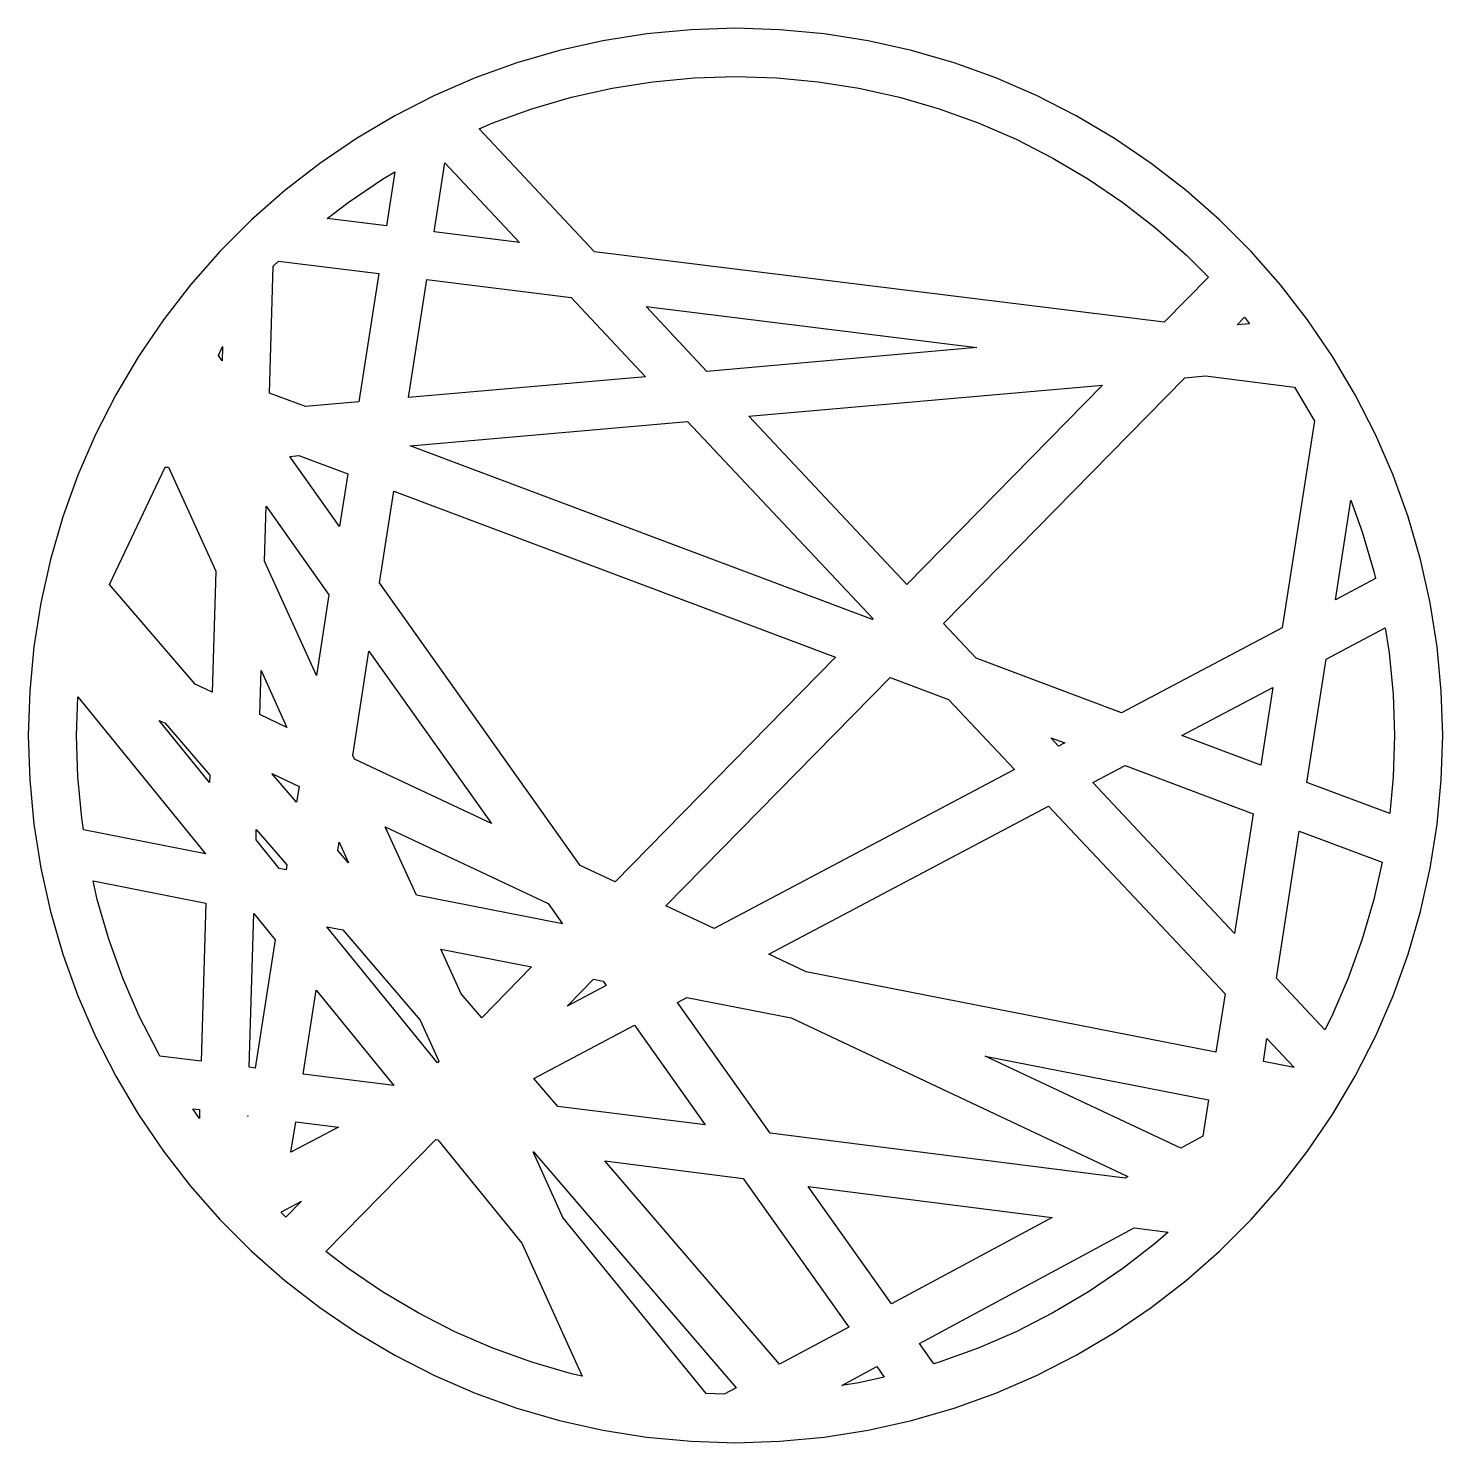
# Model space of a CAD drawing. Header units: metres. Extents: x -44 to 44, y -44 to 44.
import ezdxf

# ---------------------------------------------------------------- set-up
doc = ezdxf.new("R2010")
doc.units = ezdxf.units.M

msp = doc.modelspace()

# ---------------------------------------------------------------- linework, layer by layer
for p, q in [((0, 44), (-2.76277, 43.9132)), ((2.76277, 43.9132), (0, 44)), ((-8.24477, 43.2206), (-10.9424, 42.6176)), ((-5.51465, 43.653), (-8.24477, 43.2206)), ((-2.76277, 43.9132), (-5.51465, 43.653)), ((5.51465, 43.653), (2.76277, 43.9132)), ((8.24477, 43.2206), (5.51465, 43.653)), ((10.9424, 42.6176), (8.24477, 43.2206)), ((-10.9424, 42.6176), (-13.5967, 41.8465)), ((13.5967, 41.8465), (10.9424, 42.6176)), ((-13.5967, 41.8465), (-16.1975, 40.9102)), ((16.1975, 40.9102), (13.5967, 41.8465)), ((-16.1975, 40.9102), (-18.7343, 39.8124)), ((-7.68263, 40.2738), (-5.13866, 40.6767)), ((-5.13866, 40.6767), (-2.5744, 40.9191)), ((-2.5744, 40.9191), (0, 41)), ((0, 41), (2.5744, 40.9191)), ((2.5744, 40.9191), (5.13866, 40.6767)), ((5.13866, 40.6767), (7.68263, 40.2738)), ((18.7343, 39.8124), (16.1975, 40.9102)), ((-18.7343, 39.8124), (-21.1972, 38.5575)), ((-12.6697, 38.9933), (-10.1963, 39.7119)), ((-10.1963, 39.7119), (-7.68263, 40.2738)), ((7.68263, 40.2738), (10.1963, 39.7119)), ((10.1963, 39.7119), (12.6697, 38.9933)), ((21.1972, 38.5575), (18.7343, 39.8124)), ((-15.0931, 38.1208), (-12.6697, 38.9933)), ((12.6697, 38.9933), (15.0931, 38.1208)), ((-21.1972, 38.5575), (-23.5764, 37.1504)), ((-15.9562, 37.7473), (-15.0931, 38.1208)), ((15.0931, 38.1208), (17.4569, 37.0979)), ((23.5764, 37.1504), (21.1972, 38.5575)), ((-23.5764, 37.1504), (-25.8625, 35.5967)), ((-8.77901, 30.1021), (-15.9562, 37.7473)), ((17.4569, 37.0979), (19.7519, 35.9286)), ((25.8625, 35.5967), (23.5764, 37.1504)), ((-25.8625, 35.5967), (-28.0466, 33.9026)), ((-18.7431, 31.337), (-18.0759, 35.6221)), ((-18.0759, 35.6221), (-13.4356, 30.6792)), ((19.7519, 35.9286), (21.9689, 34.6174)), ((28.0466, 33.9026), (25.8625, 35.5967)), ((-24.0992, 33.1697), (-21.9689, 34.6174)), ((-21.9689, 34.6174), (-21.1974, 35.0737)), ((-21.1974, 35.0737), (-21.7217, 31.7062)), ((21.9689, 34.6174), (24.0992, 33.1697)), ((-28.0466, 33.9026), (-30.1201, 32.0746)), ((30.1201, 32.0746), (28.0466, 33.9026)), ((-25.3985, 32.1619), (-24.0992, 33.1697)), ((24.0992, 33.1697), (26.1344, 31.591)), ((-30.1201, 32.0746), (-32.0746, 30.1201)), ((-21.7217, 31.7062), (-25.3985, 32.1619)), ((32.0746, 30.1201), (30.1201, 32.0746)), ((-13.4356, 30.6792), (-18.7431, 31.337)), ((26.1344, 31.591), (28.0664, 29.8877)), ((-32.0746, 30.1201), (-33.9026, 28.0466)), ((26.6686, 25.7087), (-8.77901, 30.1021)), ((33.9026, 28.0466), (32.0746, 30.1201)), ((-28.9951, 21.3077), (-28.7577, 29.1964)), ((-28.7577, 29.1964), (-28.4385, 29.5157)), ((-28.4385, 29.5157), (-22.1835, 28.7404)), ((28.0664, 29.8877), (29.4307, 28.5234)), ((-22.1835, 28.7404), (-23.4269, 20.7549)), ((-20.3486, 21.0252), (-19.2048, 28.3713)), ((-19.2048, 28.3713), (-10.2241, 27.2582)), ((29.4307, 28.5234), (26.6686, 25.7087)), ((-33.9026, 28.0466), (-35.5967, 25.8625)), ((35.5967, 25.8625), (33.9026, 28.0466)), ((-10.2241, 27.2582), (-5.58929, 22.3212)), ((-5.56746, 26.6811), (15.0135, 24.1303)), ((-1.78784, 22.655), (-5.56746, 26.6811)), ((-35.5967, 25.8625), (-37.1504, 23.5764)), ((31.2054, 25.5521), (31.6735, 26.0281)), ((31.9893, 25.6209), (31.2054, 25.5521)), ((31.6735, 26.0281), (31.9893, 25.6209)), ((37.1504, 23.5764), (35.5967, 25.8625)), ((-32.1749, 23.6398), (-31.9095, 24.1974)), ((-31.9095, 24.1974), (-31.9364, 23.3038)), ((15.0135, 24.1303), (-1.78784, 22.655)), ((-37.1504, 23.5764), (-38.5575, 21.1972)), ((-31.9364, 23.3038), (-32.1749, 23.6398)), ((38.5575, 21.1972), (37.1504, 23.5764)), ((-5.58929, 22.3212), (-20.3486, 21.0252)), ((12.9359, 6.97099), (27.9646, 22.256)), ((27.9646, 22.256), (29.2358, 22.3676)), ((29.2358, 22.3676), (34.7887, 21.6794)), ((-38.5575, 21.1972), (-39.8124, 18.7343)), ((-26.7456, 20.4635), (-28.9951, 21.3077)), ((0.82404, 19.8728), (22.8386, 21.8058)), ((22.8386, 21.8058), (10.6599, 9.39543)), ((34.7887, 21.6794), (35.9286, 19.7519)), ((39.8124, 18.7343), (38.5575, 21.1972)), ((-23.4269, 20.7549), (-26.7456, 20.4635)), ((-20.2427, 18.0229), (-2.97742, 19.539)), ((-2.97742, 19.539), (8.55692, 7.25241)), ((10.6599, 9.39543), (0.82404, 19.8728)), ((36.0199, 19.5726), (34.0112, 6.69344)), ((35.9286, 19.7519), (36.0199, 19.5726)), ((-39.8124, 18.7343), (-40.9102, 16.1975)), ((40.9102, 16.1975), (39.8124, 18.7343)), ((8.52959, 7.22455), (-20.2427, 18.0229)), ((-27.7225, 17.3661), (-27.1618, 17.4154)), ((-24.6324, 13.0121), (-27.7225, 17.3661)), ((-27.1618, 17.4154), (-24.1243, 16.2754)), ((-40.9102, 16.1975), (-41.8465, 13.5967)), ((-38.9509, 9.40157), (-35.485, 16.6845)), ((-35.485, 16.6845), (-35.2754, 16.7029)), ((-35.2754, 16.7029), (-32.3299, 10.2307)), ((-24.1243, 16.2754), (-24.6324, 13.0121)), ((41.8465, 13.5967), (40.9102, 16.1975)), ((-22.1426, 9.50374), (-21.2558, 15.1988)), ((-21.2558, 15.1988), (6.23148, 4.88272)), ((-29.3103, 10.838), (-29.2069, 14.2742)), ((-29.2069, 14.2742), (-25.2943, 8.76122)), ((37.3205, 8.44424), (38.286, 14.6343)), ((38.286, 14.6343), (38.9933, 12.6697)), ((-41.8465, 13.5967), (-42.6176, 10.9424)), ((42.6176, 10.9424), (41.8465, 13.5967)), ((38.9933, 12.6697), (39.7119, 10.1963)), ((-42.6176, 10.9424), (-43.2206, 8.24477)), ((-26.0771, 3.73363), (-29.3103, 10.838)), ((43.2206, 8.24477), (42.6176, 10.9424)), ((-32.3299, 10.2307), (-32.5567, 2.69739)), ((39.8092, 9.76088), (37.3205, 8.44424)), ((39.7119, 10.1963), (39.8092, 9.76088)), ((-33.6218, 3.19879), (-38.9509, 9.40157)), ((-9.66336, -8.08006), (-22.1426, 9.50374)), ((-43.2206, 8.24477), (-43.653, 5.51465)), ((-25.2943, 8.76122), (-26.0771, 3.73363)), ((43.653, 5.51465), (43.2206, 8.24477)), ((8.55692, 7.25241), (8.52959, 7.22455)), ((14.9654, 4.80916), (12.9359, 6.97099)), ((34.0112, 6.69344), (24.0237, 1.40956)), ((36.7436, 4.74503), (40.4301, 6.6954)), ((40.4301, 6.6954), (40.6767, 5.13866)), ((-43.653, 5.51465), (-43.9132, 2.76277)), ((43.9132, 2.76277), (43.653, 5.51465)), ((-23.815, -1.23717), (-22.8044, 5.25285)), ((-22.8044, 5.25285), (-15.1878, -5.47932)), ((6.23148, 4.88272), (-7.49225, -9.10216)), ((24.0237, 1.40956), (14.9654, 4.80916)), ((35.5487, -2.91583), (36.7436, 4.74503)), ((40.6767, 5.13866), (40.9191, 2.5744)), ((-29.5973, 1.30418), (-29.5148, 4.0448)), ((-29.5148, 4.0448), (-27.905, 0.50751)), ((-4.33098, -10.5904), (9.62895, 3.60764)), ((9.62895, 3.60764), (13.2567, 2.24612)), ((-43.9132, 2.76277), (-44, 0)), ((-32.5567, 2.69739), (-33.6218, 3.19879)), ((27.7766, 0.00107), (33.4342, 2.99423)), ((33.4342, 2.99423), (32.6803, -1.83932)), ((44, 0), (43.9132, 2.76277)), ((-41, 0), (-40.9243, 2.40729)), ((-40.9243, 2.40729), (-32.9835, -7.36305)), ((13.2567, 2.24612), (17.3544, -2.11879)), ((40.9191, 2.5744), (41, 0)), ((-35.8652, 0.93912), (-35.4796, 0.75757)), ((-32.7259, -2.92346), (-35.8652, 0.93912)), ((-27.905, 0.50751), (-29.5973, 1.30418)), ((-44, 0), (-43.9132, -2.76277)), ((-40.9191, -2.5744), (-41, 0)), ((-35.4796, 0.75757), (-32.7121, -2.46361)), ((32.6803, -1.83932), (27.7766, 0.00107)), ((41, 0), (40.9191, -2.5744)), ((43.9132, -2.76277), (44, 0)), ((19.61, -0.13828), (20.4804, -0.46497)), ((20.1037, -0.66426), (19.61, -0.13828)), ((20.4804, -0.46497), (20.1037, -0.66426)), ((-23.7103, -1.46724), (-23.815, -1.23717)), ((-15.1878, -5.47932), (-23.7103, -1.46724)), ((-40.6767, -5.13866), (-40.9191, -2.5744)), ((-32.7121, -2.46361), (-32.7259, -2.92346)), ((-28.8382, -2.36897), (-27.151, -3.16325)), ((-27.3051, -4.15334), (-28.8382, -2.36897)), ((17.3544, -2.11879), (-1.32941, -12.0034)), ((22.2326, -2.93196), (24.2334, -1.87346)), ((24.2334, -1.87346), (32.2082, -4.86644)), ((40.9191, -2.5744), (40.7039, -4.85062)), ((-43.9132, -2.76277), (-43.653, -5.51465)), ((-27.151, -3.16325), (-27.3051, -4.15334)), ((31.0457, -12.3198), (22.2326, -2.93196)), ((40.7039, -4.85062), (35.5487, -2.91583)), ((43.653, -5.51465), (43.9132, -2.76277)), ((2.06519, -13.6015), (19.4833, -4.38649)), ((19.4833, -4.38649), (30.4594, -16.0785)), ((-40.5599, -5.87593), (-40.6767, -5.13866)), ((32.2082, -4.86644), (31.0457, -12.3198)), ((-43.653, -5.51465), (-43.2206, -8.24477)), ((-32.9835, -7.36305), (-40.5599, -5.87593)), ((-29.8317, -6.48445), (-29.8123, -5.83873)), ((-29.8123, -5.83873), (-27.912, -8.0506)), ((-19.8543, -9.94011), (-21.7898, -5.68713)), ((-21.7898, -5.68713), (-11.6539, -10.4588)), ((33.6494, -15.0933), (35.0766, -5.94296)), ((35.0766, -5.94296), (40.2303, -7.87718)), ((43.2206, -8.24477), (43.653, -5.51465)), ((-28.3839, -8.26588), (-29.8317, -6.48445)), ((-24.7348, -7.14503), (-24.6552, -6.6335)), ((-24.6552, -6.6335), (-24.0705, -7.91829)), ((-24.0705, -7.91829), (-24.7348, -7.14503)), ((40.2303, -7.87718), (39.7119, -10.1963)), ((-43.2206, -8.24477), (-42.6176, -10.9424)), ((-27.9585, -8.34938), (-28.3839, -8.26588)), ((-27.912, -8.0506), (-27.9585, -8.34938)), ((-7.49225, -9.10216), (-9.66336, -8.08006)), ((42.6176, -10.9424), (43.2206, -8.24477)), ((-39.7119, -10.1963), (-39.9683, -9.04929)), ((-39.9683, -9.04929), (-32.9518, -10.4265)), ((-38.9933, -12.6697), (-39.7119, -10.1963)), ((-32.9518, -10.4265), (-33.2479, -20.2654)), ((-10.7544, -11.7263), (-19.8543, -9.94011)), ((-11.6539, -10.4588), (-10.7544, -11.7263)), ((39.7119, -10.1963), (38.9933, -12.6697)), ((-42.6176, -10.9424), (-41.8465, -13.5967)), ((-30.2579, -20.6435), (-29.9698, -11.0711)), ((-29.9698, -11.0711), (-28.6375, -12.7104)), ((-1.32941, -12.0034), (-4.33098, -10.5904)), ((41.8465, -13.5967), (42.6176, -10.9424)), ((-25.4275, -11.9034), (-24.4343, -12.0984)), ((-18.5479, -20.3681), (-25.4275, -11.9034)), ((-24.4343, -12.0984), (-19.6158, -17.7068)), ((-38.1208, -15.0931), (-38.9933, -12.6697)), ((-28.6375, -12.7104), (-29.8801, -20.6913)), ((38.9933, -12.6697), (38.1208, -15.0931)), ((-41.8465, -13.5967), (-40.9102, -16.1975)), ((-17.0621, -16.0755), (-18.3265, -13.2972)), ((-18.3265, -13.2972), (-12.6939, -14.4028)), ((4.40074, -14.701), (2.06519, -13.6015)), ((40.9102, -16.1975), (41.8465, -13.5967)), ((-12.6939, -14.4028), (-15.7893, -17.5571)), ((29.8938, -19.7049), (4.40074, -14.701)), ((-37.0979, -17.4569), (-38.1208, -15.0931)), ((-10.4805, -16.8448), (-8.82597, -15.162)), ((-8.03862, -15.5529), (-10.4805, -16.8448)), ((-8.82597, -15.162), (-8.23349, -15.2784)), ((-8.23349, -15.2784), (-8.03862, -15.5529)), ((36.6653, -18.3059), (33.6494, -15.0933)), ((38.1208, -15.0931), (37.0979, -17.4569)), ((-40.9102, -16.1975), (-39.8124, -18.7343)), ((-26.9026, -21.0678), (-26.0895, -15.8455)), ((-26.0895, -15.8455), (-21.2657, -21.7807)), ((-15.7893, -17.5571), (-17.0621, -16.0755)), ((-3.6129, -16.6055), (-3.03362, -16.299)), ((2.16272, -24.7436), (-3.6129, -16.6055)), ((-3.03362, -16.299), (3.45876, -17.5733)), ((30.4594, -16.0785), (29.8938, -19.7049)), ((39.8124, -18.7343), (40.9102, -16.1975)), ((-35.9286, -19.7519), (-37.0979, -17.4569)), ((3.45876, -17.5733), (24.415, -27.4389)), ((37.0979, -17.4569), (36.6653, -18.3059)), ((-19.6158, -17.7068), (-18.45, -20.2684)), ((-12.5463, -21.3317), (-6.28743, -18.0204)), ((-6.28743, -18.0204), (-1.87874, -24.2325)), ((-39.8124, -18.7343), (-38.5575, -21.1972)), ((32.8399, -20.2832), (33.0631, -18.852)), ((33.0631, -18.852), (34.7606, -20.6602)), ((38.5575, -21.1972), (39.8124, -18.7343)), ((-35.8171, -19.9404), (-35.9286, -19.7519)), ((-33.2479, -20.2654), (-35.8171, -19.9404)), ((15.5389, -19.9445), (29.4312, -22.6713)), ((27.6989, -25.669), (15.5389, -19.9445)), ((-29.8801, -20.6913), (-30.2579, -20.6435)), ((-21.2657, -21.7807), (-26.9026, -21.0678)), ((-18.45, -20.2684), (-18.5479, -20.3681)), ((34.7606, -20.6602), (32.8399, -20.2832)), ((-38.5575, -21.1972), (-37.1504, -23.5764)), ((-11.0506, -23.0726), (-12.5463, -21.3317)), ((37.1504, -23.5764), (38.5575, -21.1972)), ((29.4312, -22.6713), (29.0797, -24.9248)), ((-37.1504, -23.5764), (-35.5967, -25.8625)), ((-33.7645, -23.2239), (-33.3386, -23.2778)), ((-33.3551, -23.8263), (-33.7645, -23.2239)), ((-33.3386, -23.2778), (-33.3551, -23.8263)), ((-30.3503, -23.7107), (-30.3486, -23.6559)), ((-30.3419, -23.6568), (-30.3503, -23.7107)), ((-30.3486, -23.6559), (-30.3419, -23.6568)), ((-1.87874, -24.2325), (-11.0506, -23.0726)), ((35.5967, -25.8625), (37.1504, -23.5764)), ((-27.6603, -25.9337), (-27.3644, -24.0333)), ((-24.7041, -24.3698), (-27.6603, -25.9337)), ((-27.3644, -24.0333), (-24.7041, -24.3698)), ((-25.4792, -32.0993), (-18.634, -25.1374)), ((-18.634, -25.1374), (-18.5265, -25.151)), ((-18.5265, -25.151), (-13.3033, -31.5776)), ((24.2363, -27.5352), (2.16272, -24.7436)), ((29.0797, -24.9248), (27.6989, -25.669)), ((-35.5967, -25.8625), (-33.9026, -28.0466)), ((-10.7323, -29.9844), (-12.5903, -25.9017)), ((-12.5903, -25.9017), (-12.5732, -25.9039)), ((-12.5732, -25.9039), (0.03493, -40.5789)), ((33.9026, -28.0466), (35.5967, -25.8625)), ((-8.13588, -26.4651), (0.47893, -27.5546)), ((2.7383, -39.1219), (-8.13588, -26.4651)), ((-33.9026, -28.0466), (-32.0746, -30.1201)), ((0.47893, -27.5546), (7.04204, -36.8023)), ((4.52039, -28.0657), (19.6921, -29.9844)), ((9.70296, -35.3682), (4.52039, -28.0657)), ((24.415, -27.4389), (24.2363, -27.5352)), ((32.0746, -30.1201), (33.9026, -28.0466)), ((-28.2362, -29.6324), (-26.9944, -28.9754)), ((-26.9944, -28.9754), (-27.9716, -29.9713)), ((-28.2477, -29.7064), (-28.2362, -29.6324)), ((-28.0664, -29.8877), (-28.2477, -29.7064)), ((-27.9716, -29.9713), (-28.0664, -29.8877)), ((-32.0746, -30.1201), (-30.1201, -32.0746)), ((-1.82605, -40.9426), (-10.7323, -29.9844)), ((19.6921, -29.9844), (9.70296, -35.3682)), ((11.4524, -37.8332), (24.8135, -30.6321)), ((24.8135, -30.6321), (26.9199, -30.8985)), ((30.1201, -32.0746), (32.0746, -30.1201)), ((-13.3033, -31.5776), (-9.53404, -39.8599)), ((26.1344, -31.591), (24.0992, -33.1697)), ((26.9199, -30.8985), (26.1344, -31.591)), ((-30.1201, -32.0746), (-28.0466, -33.9026)), ((-24.0992, -33.1697), (-25.4792, -32.0993)), ((28.0466, -33.9026), (30.1201, -32.0746)), ((-21.9689, -34.6174), (-24.0992, -33.1697)), ((24.0992, -33.1697), (21.9689, -34.6174)), ((-28.0466, -33.9026), (-25.8625, -35.5967)), ((25.8625, -35.5967), (28.0466, -33.9026)), ((-19.7519, -35.9286), (-21.9689, -34.6174)), ((21.9689, -34.6174), (19.7519, -35.9286)), ((-25.8625, -35.5967), (-23.5764, -37.1504)), ((-17.4569, -37.0979), (-19.7519, -35.9286)), ((19.7519, -35.9286), (17.4569, -37.0979)), ((23.5764, -37.1504), (25.8625, -35.5967)), ((7.04204, -36.8023), (2.7383, -39.1219)), ((-23.5764, -37.1504), (-21.1972, -38.5575)), ((-15.0931, -38.1208), (-17.4569, -37.0979)), ((12.3431, -39.0882), (11.4524, -37.8332)), ((17.4569, -37.0979), (15.0931, -38.1208)), ((21.1972, -38.5575), (23.5764, -37.1504)), ((-21.1972, -38.5575), (-18.7343, -39.8124)), ((-12.6697, -38.9933), (-15.0931, -38.1208)), ((15.0931, -38.1208), (12.6697, -38.9933)), ((18.7343, -39.8124), (21.1972, -38.5575)), ((-10.1963, -39.7119), (-12.6697, -38.9933)), ((6.60861, -40.4439), (8.79149, -39.2674)), ((8.79149, -39.2674), (9.2561, -39.9221)), ((12.6697, -38.9933), (12.3431, -39.0882)), ((-18.7343, -39.8124), (-16.1975, -40.9102)), ((-9.53404, -39.8599), (-10.1963, -39.7119)), ((7.68263, -40.2738), (6.60861, -40.4439)), ((9.2561, -39.9221), (7.68263, -40.2738)), ((16.1975, -40.9102), (18.7343, -39.8124)), ((-16.1975, -40.9102), (-13.5967, -41.8465)), ((-0.70528, -40.9778), (-1.82605, -40.9426)), ((0.03493, -40.5789), (-0.70528, -40.9778)), ((13.5967, -41.8465), (16.1975, -40.9102)), ((-13.5967, -41.8465), (-10.9424, -42.6176)), ((10.9424, -42.6176), (13.5967, -41.8465)), ((-10.9424, -42.6176), (-8.24477, -43.2206)), ((8.24477, -43.2206), (10.9424, -42.6176)), ((-8.24477, -43.2206), (-5.51465, -43.653)), ((-5.51465, -43.653), (-2.76277, -43.9132)), ((-2.76277, -43.9132), (0, -44)), ((0, -44), (2.76277, -43.9132)), ((2.76277, -43.9132), (5.51465, -43.653)), ((5.51465, -43.653), (8.24477, -43.2206))]:
    msp.add_line(p, q)

doc.saveas('drawing.dxf')
